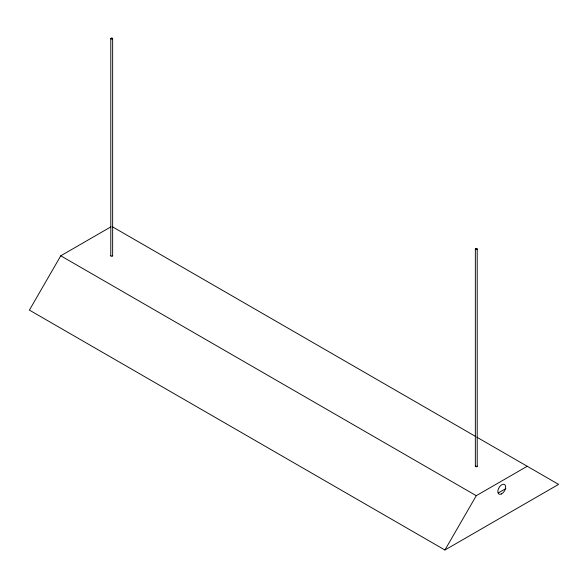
<?xml version="1.0" encoding="UTF-8"?>
<svg xmlns="http://www.w3.org/2000/svg" width="588" height="588" viewBox="0 0 588 588"><rect width="100%" height="100%" fill="white"/><g stroke="black" fill="none" stroke-linecap="round" stroke-linejoin="round"><path stroke-width="0.88" d="M110.934 226.828L60.762 255.795L29.4 310.111L444.918 550.008L558.6 484.38L476.765 437.134M444.918 550.008L476.28 495.691L527.238 466.269M498.212 492.987L505.915 488.54M112.506 226.828L475.596 436.458M60.762 255.795L476.28 495.691M477.206 249.003L477.206 466.269M475.354 249.003L475.354 466.269M112.646 38.521A0.926 0.537 0 0 1 111.257 38.984A0.926 0.537 0 0 1 111.257 38.066A0.926 0.537 0 0 1 112.646 38.521L112.646 255.795M110.794 38.521L110.794 255.795M112.521 255.53A0.926 0.537 0 0 1 111.72 256.324A0.926 0.537 0 0 1 110.919 255.53M477.081 466.005A0.926 0.537 0 0 1 476.28 466.806A0.926 0.537 0 0 1 475.479 466.005M501.446 493.964A5.542 3.197 -60 0 0 505.283 485.276A5.542 3.197 -60 0 0 498.514 488.584A5.542 3.197 -60 0 0 501.446 493.964M475.626 249.378A0.926 0.537 0 0 0 477.169 249.136A0.926 0.537 0 0 0 476.037 248.489A0.926 0.537 0 0 0 475.626 249.378"/></g></svg>
